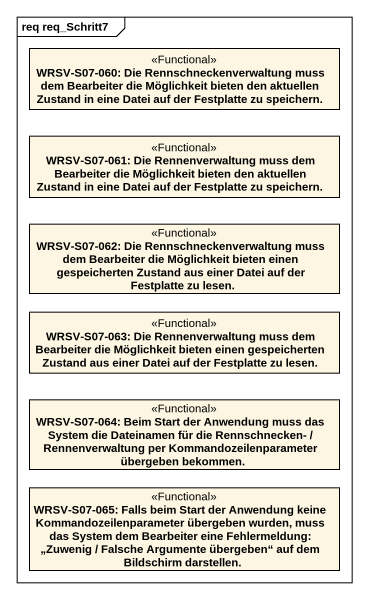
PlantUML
@startuml
mainframe req req_Schritt7
hide circle
hide empty members
class "WRSV-S07-060: Die Rennschneckenverwaltung muss dem Bearbeiter die Möglichkeit bieten den aktuellen Zustand in eine Datei auf der Festplatte zu speichern." as WRSV_S07_060_Die <<Functional>>
class "WRSV-S07-061: Die Rennenverwaltung muss dem Bearbeiter die Möglichkeit bieten den aktuellen Zustand in eine Datei auf der Festplatte zu speichern." as WRSV_S07_061_Die <<Functional>>
class "WRSV-S07-062: Die Rennschneckenverwaltung muss dem Bearbeiter die Möglichkeit bieten einen gespeicherten Zustand aus einer Datei auf der Festplatte zu lesen." as WRSV_S07_062_Die <<Functional>>
class "WRSV-S07-063: Die Rennenverwaltung muss dem Bearbeiter die Möglichkeit bieten einen gespeicherten Zustand aus einer Datei auf der Festplatte zu lesen." as WRSV_S07_063_Die <<Functional>>
class "WRSV-S07-064: Beim Start der Anwendung muss das System die Dateinamen für die Rennschnecken- / Rennenverwaltung per Kommandozeilenparameter übergeben bekommen." as WRSV_S07_064_Beim_Start_der <<Functional>>
class "WRSV-S07-065: Falls beim Start der Anwendung keine Kommandozeilenparameter übergeben wurden, muss das System dem Bearbeiter eine Fehlermeldung: „Zuwenig / Falsche Argumente übergeben“ auf dem Bildschirm darstellen." as WRSV_S07_065_Falls_beim <<Functional>>
@enduml
